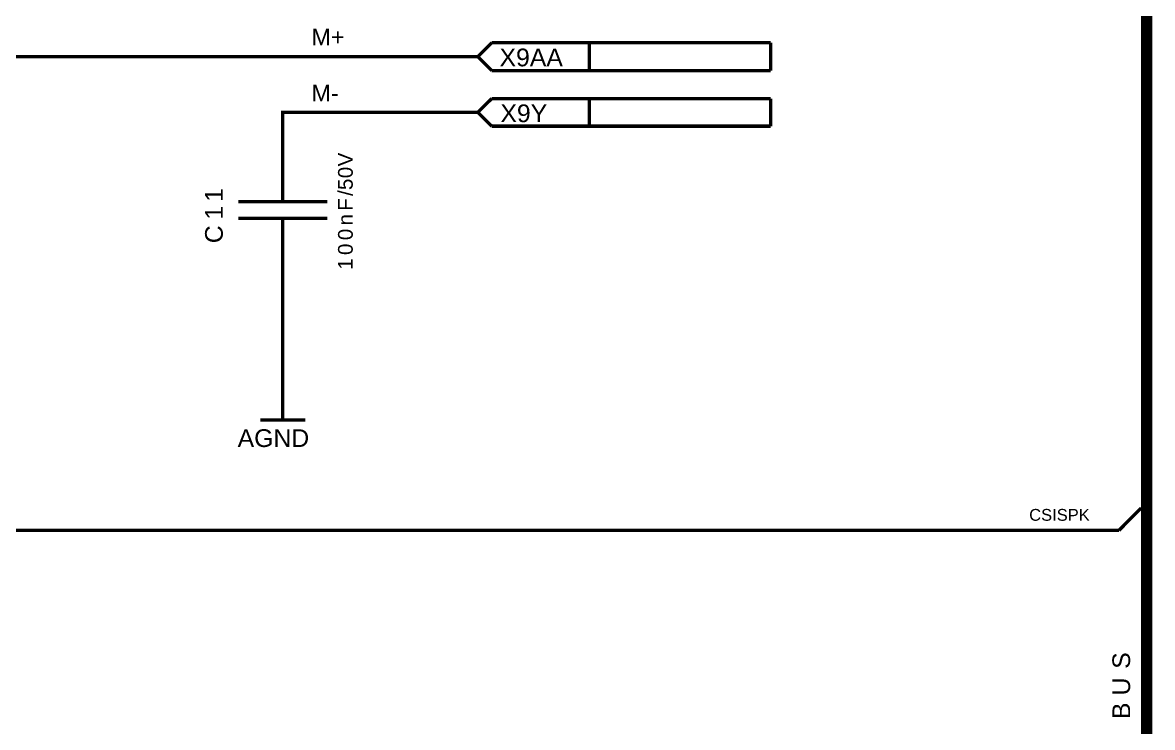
# Model space of a CAD drawing. Header units: millimetres. Extents: x -2024 to 917, y -725 to 13.
# Drawn here: x 498.7 to 600, y -264 to -200.7 of the extents above; entities that cross this region are included whole.
import ezdxf

# ---------------------------------------------------------------- set-up
doc = ezdxf.new("R2010")
doc.units = ezdxf.units.MM
doc.layers.add('Sheet', color=255, linetype='Continuous')
doc.styles.get("Standard").update_dxf_attribs({"font": 'arial.ttf'})

msp = doc.modelspace()

# ---------------------------------------------------------------- linework, layer by layer
at = {"layer": 'Sheet'}
for points, const_width in [([(599.52, -96.29), (599.52, -248.8)], 1.02), ([(539.54, -203.79), (540.8, -202.55)], 0.3), ([(540.8, -202.55), (565.79, -202.55)], 0.3), ([(549.54, -202.55), (549.54, -205.05)], 0.3), ([(565.79, -202.55), (565.79, -205.05)], 0.3), ([(462.08, -288.79), (487.07, -288.79), (487.07, -203.79), (497.07, -203.79), (537.06, -203.79)], 0.3), ([(539.54, -203.79), (537.06, -203.79)], 0.3), ([(540.8, -205.05), (539.54, -203.79)], 0.3), ([(565.79, -205.05), (540.8, -205.05)], 0.3), ([(539.54, -208.79), (540.8, -207.55)], 0.3), ([(540.8, -207.55), (565.79, -207.55)], 0.3), ([(549.54, -207.55), (549.54, -210.03)], 0.3), ([(565.79, -207.55), (565.79, -210.03)], 0.3), ([(522.06, -213.79), (522.06, -208.79), (537.06, -208.79)], 0.3), ([(539.54, -208.79), (537.06, -208.79)], 0.3), ([(540.8, -210.03), (539.54, -208.79)], 0.3), ([(565.79, -210.03), (540.8, -210.03)], 0.3), ([(522.06, -216.79), (522.06, -213.79)], 0.3), ([(452.08, -216.29), (452.08, -246.3), (597.02, -246.3)], 0.3), ([(518.06, -216.79), (526.05, -216.79)], 0.3), ([(518.06, -218.29), (526.05, -218.29)], 0.3), ([(522.06, -218.29), (522.06, -221.29)], 0.3), ([(522.06, -221.29), (522.06, -228.79)], 0.3), ([(522.06, -231.29), (522.06, -228.79)], 0.3), ([(522.06, -231.29), (522.06, -236.38)], 0.3), ([(520.03, -236.38), (524.08, -236.38)], 0.3), ([(597.02, -246.3), (599.02, -244.29)], 0.3), ([(599.52, -248.8), (599.52, -443.79)], 1.02)]:
    msp.add_lwpolyline(points, dxfattribs=dict(at, const_width=const_width))

# ---------------------------------------------------------------- texts
at = {"layer": 'Sheet', "color": 2}
for s, height, p in [('M+', 1.5, (524.63, -202.78)), ('X9AA', 1.59, (541.49, -204.66)), ('M-', 1.5, (524.63, -207.81)), ('X9Y', 1.59, (541.57, -209.67))]:
    msp.add_text(s, height=height, dxfattribs=at).set_placement(p)
at = {"layer": 'Sheet'}
for s, height, p in [('V', 1.32, (528.33, -213.64)), ('0', 1.32, (528.33, -214.7)), ('1', 1.59, (516.68, -216.82)), ('5', 1.32, (528.33, -215.76)), ('/', 1.32, (528.33, -216.29)), ('F', 1.32, (528.33, -217.62)), ('1', 1.59, (516.68, -218.41)), ('n', 1.32, (528.33, -218.94)), ('C', 1.59, (516.68, -220.53)), ('0', 1.32, (528.33, -220.26)), ('0', 1.32, (528.33, -221.59)), ('1', 1.32, (528.33, -222.91)), ('S', 1.59, (598.03, -258.71)), ('U', 1.59, (598.03, -261.1)), ('B', 1.59, (598.03, -263.22))]:
    msp.add_text(s, height=height, rotation=90, dxfattribs=at).set_placement(p)
for s, height, p in [('AGND', 1.59, (518.01, -238.81)), ('CSISPK', 1.06, (588.98, -245.43))]:
    msp.add_text(s, height=height, dxfattribs=at).set_placement(p)

doc.saveas('drawing.dxf')
